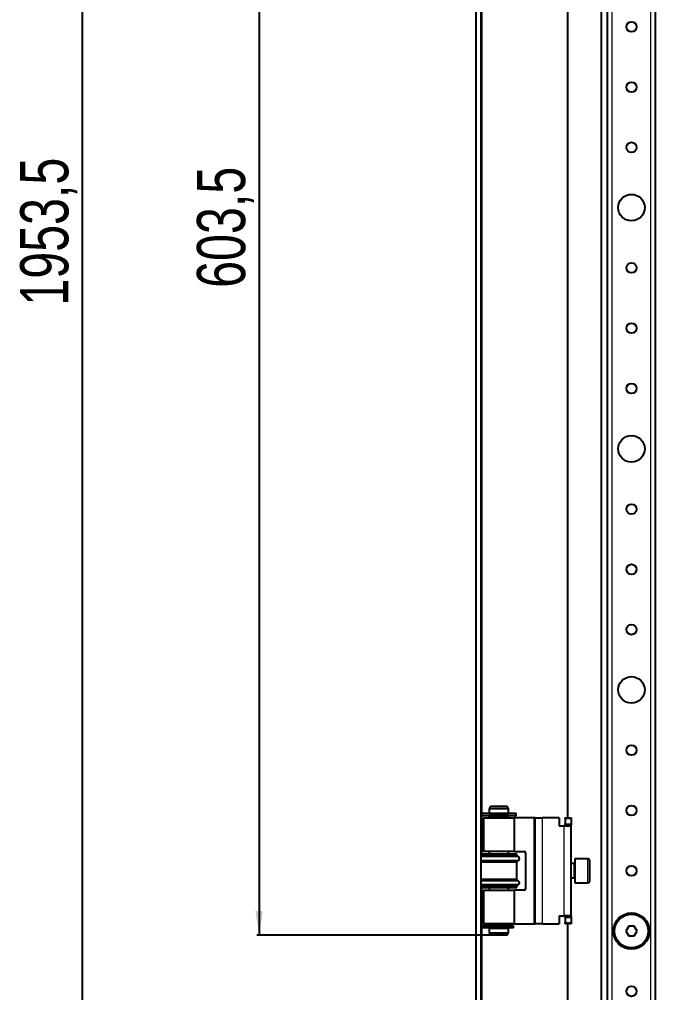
# Model space of a CAD drawing. Header units: millimetres. Extents: x -197 to 1349, y -1456 to 1043.
# Drawn here: x 626.1 to 890, y -529 to -125.4 of the extents above; entities that cross this region are included whole.
import ezdxf

# ---------------------------------------------------------------- set-up
doc = ezdxf.new("R2010")
doc.units = ezdxf.units.MM
doc.layers.add('FORMAT', color=7, linetype='Continuous')
doc.styles.add('SLDTEXTSTYLE0', font='TXT', dxfattribs={"width": 0.75})
doc.dimstyles.new('SLDDIMSTYLE0', dxfattribs={"dimtxt": 20, "dimasz": 10, "dimexe": 0, "dimexo": 0.0625, "dimgap": 5, "dimtad": 2, "dimdec": 1, "dimrnd": 1e-09, "dimzin": 12, "dimdsep": 46, "dimtxsty": 'SLDTEXTSTYLE0', "dimsah": 1, "dimcen": 0.09, "dimadec": 0, "dimazin": 3, "dimtfac": 1, "dimtofl": 0, "dimtmove": 0, "dimatfit": 3, "dimfxl": 0, "dimfrac": 2, "dimtolj": 1, "dimtzin": 12, "dimarcsym": 0})

# ---------------------------------------------------------------- blocks, each defined once
blk = doc.blocks.new('_D_7')
at = {"layer": 'FORMAT'}
for p, q in [((821.56, 773.28), (651.14, 773.28)), ((652.14, 773.28), (652.14, -1180.22)), ((821.56, -1180.22), (651.14, -1180.22))]:
    blk.add_line(p, q, dxfattribs=at)
for points in [[(652.14, 773.28), (650.6, 763.28), (653.67, 763.28)], [(652.14, -1180.22), (653.67, -1170.22), (650.6, -1170.22)]]:
    blk.add_solid(points, dxfattribs=at)
at = {"layer": 'FORMAT', "insert": (626.35, -244.11), "char_height": 20, "attachment_point": 1, "rotation": 90, "style": 'SLDTEXTSTYLE0'}
blk.add_mtext('1953,5', dxfattribs=at)
blk = doc.blocks.new('_D_9')
at = {"layer": 'FORMAT'}
for p, q in [((821.56, 98.28), (724.49, 98.28)), ((725.49, 98.28), (725.49, -505.22)), ((821.56, -505.22), (724.49, -505.22))]:
    blk.add_line(p, q, dxfattribs=at)
for points in [[(725.49, 98.28), (723.95, 88.28), (727.03, 88.28)], [(725.49, -505.22), (727.03, -495.22), (723.95, -495.22)]]:
    blk.add_solid(points, dxfattribs=at)
at = {"layer": 'FORMAT', "insert": (699.71, -236.72), "char_height": 20, "attachment_point": 1, "rotation": 90, "style": 'SLDTEXTSTYLE0'}
blk.add_mtext('603,5', dxfattribs=at)

msp = doc.modelspace()

# ---------------------------------------------------------------- linework, layer by layer
at = {"color": 7, "linetype": 'Continuous', "lineweight": 25}
for p, q in [((815.49, 874.03), (815.49, -1280.97)), ((817.49, 874.03), (817.49, -1280.97)), ((867.49, 841.03), (867.49, -1247.97)), ((869.99, -1220.97), (869.99, 814.03)), ((889.99, -1220.97), (889.99, 814.03)), ((853.49, 49.53), (853.49, -456.47)), ((821.57, -451.72), (820.99, -452.72)), ((821.57, -451.72), (828.42, -451.72)), ((828.99, -452.72), (828.42, -451.72)), ((817.84, -454.77), (817.84, -455.67)), ((832.14, -454.77), (817.84, -454.77)), ((832.14, -455.67), (817.84, -455.67)), ((820.99, -452.72), (820.99, -454.72)), ((828.99, -452.72), (820.99, -452.72)), ((820.99, -454.72), (828.99, -454.72)), ((820.99, -455.72), (820.99, -456.47)), ((820.99, -455.72), (828.99, -455.72)), ((821.49, -454.72), (821.49, -454.77)), ((821.49, -455.67), (821.49, -455.72)), ((828.49, -454.77), (828.49, -454.72)), ((828.49, -455.72), (828.49, -455.67)), ((828.99, -454.72), (828.99, -452.72)), ((828.99, -456.47), (828.99, -455.72)), ((832.14, -455.67), (832.14, -454.77)), ((818.54, -456.47), (818.54, -470.47)), ((818.54, -456.47), (831.44, -456.47)), ((831.44, -470.47), (831.44, -456.47)), ((839.54, -456.47), (831.44, -456.47)), ((840.04, -456.47), (839.54, -456.47)), ((840.04, -500.47), (840.04, -456.47)), ((840.04, -456.47), (843.04, -456.47)), ((850.04, -456.47), (843.04, -456.47)), ((850.04, -456.47), (850.04, -459.77)), ((850.04, -459.77), (852.04, -459.77)), ((852.04, -459.77), (855.04, -459.77)), ((852.54, -456.47), (855.04, -456.47)), ((852.54, -456.97), (852.54, -456.47)), ((852.54, -456.97), (852.54, -458.97)), ((852.54, -459.47), (852.54, -458.97)), ((855.04, -459.47), (852.54, -459.47)), ((852.54, -459.47), (852.54, -459.77)), ((855.04, -456.47), (855.04, -456.97)), ((855.04, -456.97), (855.04, -458.97)), ((855.04, -458.97), (855.04, -459.47)), ((855.04, -459.77), (855.04, -459.47)), ((855.04, -497.17), (855.04, -459.77)), ((817.49, -471.47), (832.49, -471.47)), ((832.49, -472.07), (817.49, -472.07)), ((831.44, -470.47), (818.54, -470.47)), ((820.99, -470.47), (820.99, -471.47)), ((828.99, -471.47), (828.99, -470.47)), ((831.44, -470.47), (835.54, -470.47)), ((832.49, -472.07), (832.49, -471.47)), ((833.19, -472.76), (832.49, -472.07)), ((836.04, -470.97), (836.04, -485.97)), ((832.49, -474.87), (817.49, -474.87)), ((832.49, -474.87), (833.19, -474.19)), ((832.49, -482.07), (832.49, -474.87)), ((856.29, -475.47), (855.04, -475.47)), ((861.94, -473.47), (856.54, -473.47)), ((856.54, -473.47), (856.54, -482.79)), ((862.54, -474.07), (862.54, -482.27)), ((832.49, -482.07), (817.49, -482.07)), ((833.19, -482.76), (832.49, -482.07)), ((832.49, -484.87), (833.19, -484.19)), ((855.04, -481.47), (856.29, -481.47)), ((856.54, -482.79), (856.54, -483.47)), ((856.54, -483.47), (861.94, -483.47)), ((862.54, -482.27), (862.54, -482.87)), ((832.49, -484.87), (817.49, -484.87)), ((817.49, -485.47), (832.49, -485.47)), ((818.54, -486.47), (818.54, -500.47)), ((818.54, -486.47), (831.44, -486.47)), ((820.99, -485.47), (820.99, -486.47)), ((828.99, -486.47), (828.99, -485.47)), ((831.44, -500.47), (831.44, -486.47)), ((835.54, -486.47), (831.44, -486.47)), ((832.49, -485.47), (832.49, -484.87)), ((850.04, -497.17), (852.04, -497.17)), ((850.04, -497.17), (850.04, -500.47)), ((855.04, -497.17), (852.04, -497.17)), ((852.54, -497.17), (852.54, -497.47)), ((852.54, -497.47), (855.04, -497.47)), ((852.54, -497.97), (852.54, -497.47)), ((852.54, -497.97), (852.54, -499.97)), ((852.54, -500.47), (852.54, -499.97)), ((855.04, -497.47), (855.04, -497.17)), ((855.04, -497.47), (855.04, -497.97)), ((855.04, -497.97), (855.04, -499.97)), ((855.04, -499.97), (855.04, -500.47)), ((817.84, -501.27), (817.84, -502.17)), ((830.73, -501.27), (817.84, -501.27)), ((830.73, -502.17), (817.84, -502.17)), ((831.44, -500.47), (818.54, -500.47)), ((820.99, -500.47), (820.99, -501.22)), ((820.99, -501.22), (828.99, -501.22)), ((820.99, -502.22), (820.99, -504.22)), ((820.99, -502.22), (828.99, -502.22)), ((820.99, -504.22), (821.57, -505.22)), ((820.99, -504.22), (825.75, -504.22)), ((821.49, -501.22), (821.49, -501.27)), ((821.49, -502.17), (821.49, -502.22)), ((825.75, -504.22), (828.99, -504.22)), ((828.42, -505.22), (828.99, -504.22)), ((828.49, -501.27), (828.49, -501.22)), ((828.49, -502.22), (828.49, -502.17)), ((828.99, -501.22), (828.99, -500.47)), ((828.99, -504.22), (828.99, -502.22)), ((830.82, -501.27), (830.73, -501.27)), ((830.82, -502.17), (830.73, -502.17)), ((830.82, -502.17), (830.82, -501.27)), ((831.03, -501.27), (830.82, -501.27)), ((831.03, -502.17), (830.82, -502.17)), ((831.03, -502.17), (831.03, -501.27)), ((831.44, -500.47), (839.54, -500.47)), ((839.54, -500.47), (840.04, -500.47)), ((843.04, -500.47), (840.04, -500.47)), ((843.04, -500.47), (850.04, -500.47)), ((855.04, -500.47), (852.54, -500.47)), ((853.49, -500.47), (853.49, -1131.47)), ((878.84, -501.47), (877.68, -503.47)), ((877.68, -503.47), (878.84, -505.47)), ((881.15, -501.47), (878.84, -501.47)), ((882.3, -503.47), (881.15, -501.47)), ((881.15, -505.47), (882.3, -503.47)), ((825.64, -505.22), (821.57, -505.22)), ((828.42, -505.22), (825.64, -505.22)), ((878.84, -505.47), (881.15, -505.47))]:
    msp.add_line(p, q, dxfattribs=at)
at = {"color": 8, "linetype": 'Continuous', "lineweight": 18}
for p, q in [((871.99, -1220.97), (871.99, 814.03)), ((887.99, -1220.97), (887.99, 814.03)), ((818.09, -454.77), (818.09, 47.83)), ((818.09, -471.47), (818.09, -455.67)), ((839.54, -456.47), (839.54, -500.47)), ((843.04, -500.47), (843.04, -456.47)), ((852.04, -497.17), (852.04, -459.77)), ((855.04, -456.97), (852.54, -456.97)), ((852.54, -458.97), (855.04, -458.97)), ((833.19, -472.76), (817.49, -472.76)), ((833.19, -474.19), (817.49, -474.19)), ((856.29, -481.47), (856.29, -475.47)), ((861.94, -482.79), (861.94, -473.47)), ((833.19, -482.76), (817.49, -482.76)), ((833.19, -484.19), (817.49, -484.19)), ((861.94, -483.47), (861.94, -482.79)), ((818.09, -501.27), (818.09, -485.47)), ((855.04, -497.97), (852.54, -497.97)), ((852.54, -499.97), (855.04, -499.97)), ((818.09, -1129.77), (818.09, -502.17)), ((830.73, -502.17), (830.73, -501.27))]:
    msp.add_line(p, q, dxfattribs=at)
at = {"color": 7, "linetype": 'Continuous', "lineweight": 25}
for centre, radius in [((879.99, -128.47), 2.1), ((879.99, -153.47), 2.1), ((879.99, -178.47), 2.1), ((879.99, -203.47), 5.5), ((879.99, -228.47), 2.1), ((879.99, -253.47), 2.1), ((879.99, -278.47), 2.1), ((879.99, -303.47), 5.5), ((879.99, -328.47), 2.1), ((879.99, -353.47), 2.1), ((879.99, -378.47), 2.1), ((879.99, -403.47), 5.5), ((879.99, -428.47), 2.1), ((879.99, -453.47), 2.1), ((879.99, -478.47), 2.1), ((879.99, -503.47), 7.5), ((879.99, -503.47), 7), ((879.99, -528.47), 2.1)]:
    msp.add_circle(centre, radius, dxfattribs=at)
for centre, radius, start, end in [((835.54, -470.97), 0.5, 0, 90), ((832.49, -473.47), 1, 314.427, 45.573), ((856.29, -475.22), 0.25, 270, 0), ((861.94, -474.07), 0.6, 0, 90), ((832.49, -483.47), 1, 314.427, 45.573), ((856.29, -481.72), 0.25, 360, 90), ((861.94, -482.87), 0.6, 270, 360), ((835.54, -485.97), 0.5, 270, 0)]:
    msp.add_arc(centre, radius, start, end, dxfattribs=at)

# ---------------------------------------------------------------- dimensions: what is measured, and where the dimension line sits
at = {"layer": 'FORMAT'}
for base, p1, p2, picture, middle in [((652.14, -1180.22), (821.57, 773.28), (821.57, -1180.22), '_D_7', (652.14, -203.47)), ((725.49, -505.22), (821.57, 98.28), (821.57, -505.22), '_D_9', (725.49, -203.47))]:
    dim = msp.add_linear_dim(base=base, p1=p1, p2=p2, angle=90, dimstyle='SLDDIMSTYLE0', dxfattribs=at)
    dim.commit()
    dim.dimension.update_dxf_attribs({"geometry": picture, "text_midpoint": middle, "dimtype": 160})

doc.saveas('drawing.dxf')
